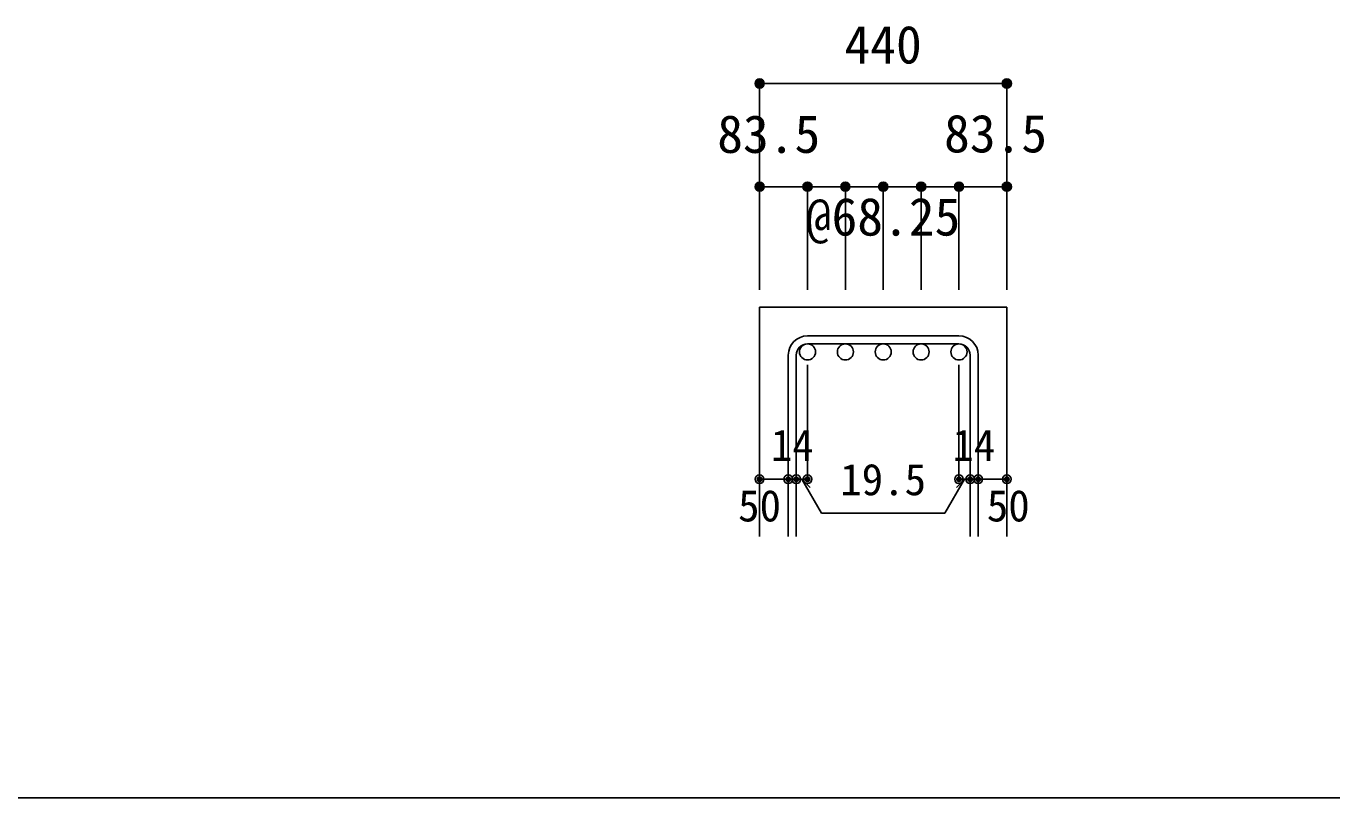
# Model space of a CAD drawing. Units: millimetres at full size, sheet at 1:30; details may follow other scales. Extents: x -5973 to 5954, y -4195 to 4201.
# Drawn here: x -942 to 1334, y 3 to 1348 of the extents above; entities that cross this region are included whole.
import ezdxf
from ezdxf.enums import TextEntityAlignment as Align

# ---------------------------------------------------------------- set-up
doc = ezdxf.new("R2010")
doc.units = ezdxf.units.MM
doc.header["$LTSCALE"] = 30
doc.header["$PDMODE"] = 32
doc.header["$PDSIZE"] = 15
for name, color, linetype in [('0-1_躯体線', 2, 'Continuous'), ('0-5_基礎梁筋', 7, 'Continuous'), ('0-6_スタラップ筋', 7, 'Continuous'), ('0-D_寸法', 4, 'Continuous'), ('F-0_枠', 6, 'Continuous')]:
    doc.layers.add(name, color=color, linetype=linetype)
doc.styles.add('ＭＳ ゴシック', font='')
doc.styles.get('ＭＳ ゴシック').set_extended_font_data('MS Gothic')

msp = doc.modelspace()

# ---------------------------------------------------------------- linework, layer by layer
at = {"layer": '0-1_躯体線'}
for p, q in [((336.94, 858.3), (767.94, 858.3)), ((336.94, 858.3), (336.94, 458.3)), ((767.94, 858.3), (767.94, 458.3))]:
    msp.add_line(p, q, dxfattribs=at)
at = {"layer": '0-5_基礎梁筋', "color": 3}
for centre in [(420.44, 780.3), (486.44, 780.3), (552.44, 780.3), (618.44, 780.3), (684.44, 780.3)]:
    msp.add_circle(centre, 14, dxfattribs=at)
at = {"layer": '0-6_スタラップ筋'}
for p, q in [((684.44, 808.3), (420.44, 808.3)), ((386.94, 774.8), (386.94, 458.3)), ((400.94, 774.8), (400.94, 458.3)), ((684.44, 794.3), (420.44, 794.3)), ((703.94, 774.8), (703.94, 458.3)), ((717.94, 774.8), (717.94, 458.3))]:
    msp.add_line(p, q, dxfattribs=at)
for centre, radius, start, end in [((420.44, 774.8), 33.5, 90, 180), ((684.44, 774.8), 33.5, 0, 90), ((420.44, 774.8), 19.5, 90, 180), ((684.44, 774.8), 19.5, 0, 90)]:
    msp.add_arc(centre, radius, start, end, dxfattribs=at)
at = {"layer": '0-D_寸法'}
for p, q in [((767.94, 1248.3), (336.94, 1248.3)), ((336.94, 1248.3), (767.94, 1248.3)), ((336.94, 1248.3), (336.94, 1068.3)), ((767.94, 1248.3), (767.94, 1068.3)), ((420.44, 1068.3), (336.94, 1068.3)), ((336.94, 1068.3), (336.94, 888.3)), ((552.44, 1068.3), (420.44, 1068.3)), ((420.44, 1068.3), (420.44, 888.3)), ((486.44, 1068.3), (486.44, 888.3)), ((684.44, 1068.3), (552.44, 1068.3)), ((552.44, 1068.3), (552.44, 888.3)), ((618.44, 1068.3), (618.44, 888.3)), ((767.94, 1068.3), (684.44, 1068.3)), ((684.44, 1068.3), (684.44, 888.3)), ((767.94, 1068.3), (767.94, 888.3)), ((420.44, 558.3), (420.44, 757.63)), ((684.44, 558.3), (684.44, 757.63)), ((336.94, 558.3), (386.94, 558.3)), ((386.94, 558.3), (420.44, 558.3)), ((410.69, 558.3), (424.83, 544.16)), ((410.69, 558.3), (444.91, 499.02)), ((694.19, 558.3), (659.96, 499.02)), ((694.19, 558.3), (680.04, 544.16)), ((684.44, 558.3), (767.94, 558.3)), ((703.94, 558.3), (717.94, 558.3)), ((444.91, 499.02), (659.96, 499.02))]:
    msp.add_line(p, q, dxfattribs=at)
msp.add_lwpolyline([(767.94, 1248.3), (767.94, 1068.3), (767.94, 888.3)], dxfattribs=at)
for centre, radius in [((336.94, 1248.3), 8), ((336.94, 1248.3), 7.2), ((336.94, 1248.3), 6.4), ((336.94, 1248.3), 5.6), ((336.94, 1248.3), 4.8), ((336.94, 1248.3), 4), ((767.94, 1248.3), 8), ((767.94, 1248.3), 7.2), ((767.94, 1248.3), 6.4), ((767.94, 1248.3), 5.6), ((767.94, 1248.3), 4.8), ((767.94, 1248.3), 4), ((336.94, 1248.3), 3.2), ((336.94, 1248.3), 2.4), ((336.94, 1248.3), 1.6), ((336.94, 1248.3), 0.8), ((767.94, 1248.3), 3.2), ((767.94, 1248.3), 2.4), ((767.94, 1248.3), 1.6), ((767.94, 1248.3), 0.8), ((336.94, 1068.3), 8), ((336.94, 1068.3), 7.2), ((336.94, 1068.3), 6.4), ((336.94, 1068.3), 5.6), ((336.94, 1068.3), 4.8), ((336.94, 1068.3), 4), ((336.94, 1068.3), 3.2), ((336.94, 1068.3), 2.4), ((336.94, 1068.3), 1.6), ((420.44, 1068.3), 8), ((420.44, 1068.3), 7.2), ((420.44, 1068.3), 6.4), ((420.44, 1068.3), 5.6), ((420.44, 1068.3), 4.8), ((420.44, 1068.3), 4), ((420.44, 1068.3), 3.2), ((420.44, 1068.3), 2.4), ((420.44, 1068.3), 1.6), ((486.44, 1068.3), 8), ((486.44, 1068.3), 7.2), ((486.44, 1068.3), 6.4), ((486.44, 1068.3), 5.6), ((486.44, 1068.3), 4.8), ((486.44, 1068.3), 4), ((486.44, 1068.3), 3.2), ((486.44, 1068.3), 2.4), ((486.44, 1068.3), 1.6), ((552.44, 1068.3), 8), ((552.44, 1068.3), 7.2), ((552.44, 1068.3), 6.4), ((552.44, 1068.3), 5.6), ((552.44, 1068.3), 4.8), ((552.44, 1068.3), 4), ((552.44, 1068.3), 3.2), ((552.44, 1068.3), 2.4), ((552.44, 1068.3), 1.6), ((618.44, 1068.3), 8), ((618.44, 1068.3), 7.2), ((618.44, 1068.3), 6.4), ((618.44, 1068.3), 5.6), ((618.44, 1068.3), 4.8), ((618.44, 1068.3), 4), ((618.44, 1068.3), 3.2), ((618.44, 1068.3), 2.4), ((618.44, 1068.3), 1.6), ((684.44, 1068.3), 8), ((684.44, 1068.3), 7.2), ((684.44, 1068.3), 6.4), ((684.44, 1068.3), 5.6), ((684.44, 1068.3), 4.8), ((684.44, 1068.3), 4), ((684.44, 1068.3), 3.2), ((684.44, 1068.3), 2.4), ((684.44, 1068.3), 1.6), ((767.94, 1068.3), 8), ((767.94, 1068.3), 7.2), ((767.94, 1068.3), 6.4), ((767.94, 1068.3), 5.6), ((767.94, 1068.3), 4.8), ((767.94, 1068.3), 4), ((767.94, 1068.3), 3.2), ((767.94, 1068.3), 2.4), ((767.94, 1068.3), 1.6), ((336.94, 1068.3), 0.8), ((420.44, 1068.3), 0.8), ((486.44, 1068.3), 0.8), ((552.44, 1068.3), 0.8), ((618.44, 1068.3), 0.8), ((684.44, 1068.3), 0.8), ((767.94, 1068.3), 0.8), ((336.94, 558.3), 4), ((336.94, 558.3), 3.6), ((336.94, 558.3), 3.2), ((336.94, 558.3), 2.8), ((336.94, 558.3), 2.4), ((336.94, 558.3), 2), ((336.94, 558.3), 1.6), ((336.94, 558.3), 1.2), ((336.94, 558.3), 0.8), ((336.94, 558.3), 0.4), ((386.94, 558.3), 4), ((386.94, 558.3), 3.6), ((386.94, 558.3), 3.2), ((386.94, 558.3), 2.8), ((386.94, 558.3), 2.4), ((386.94, 558.3), 2), ((386.94, 558.3), 1.6), ((386.94, 558.3), 1.2), ((386.94, 558.3), 0.8), ((386.94, 558.3), 0.4), ((400.94, 558.3), 4), ((400.94, 558.3), 3.6), ((400.94, 558.3), 3.2), ((400.94, 558.3), 2.8), ((400.94, 558.3), 2.4), ((400.94, 558.3), 2), ((400.94, 558.3), 1.6), ((400.94, 558.3), 1.2), ((400.94, 558.3), 0.8), ((400.94, 558.3), 0.4), ((420.44, 558.3), 4), ((420.44, 558.3), 3.6), ((420.44, 558.3), 3.2), ((420.44, 558.3), 2.8), ((420.44, 558.3), 2.4), ((420.44, 558.3), 2), ((420.44, 558.3), 1.6), ((420.44, 558.3), 1.2), ((420.44, 558.3), 0.8), ((420.44, 558.3), 0.4), ((684.44, 558.3), 4), ((684.44, 558.3), 3.6), ((684.44, 558.3), 3.2), ((684.44, 558.3), 2.8), ((684.44, 558.3), 2.4), ((684.44, 558.3), 2), ((684.44, 558.3), 1.6), ((684.44, 558.3), 1.2), ((684.44, 558.3), 0.8), ((684.44, 558.3), 0.4), ((703.94, 558.3), 4), ((703.94, 558.3), 3.6), ((703.94, 558.3), 3.2), ((703.94, 558.3), 2.8), ((703.94, 558.3), 2.4), ((703.94, 558.3), 2), ((703.94, 558.3), 1.6), ((703.94, 558.3), 1.2), ((703.94, 558.3), 0.8), ((703.94, 558.3), 0.4), ((717.94, 558.3), 4), ((717.94, 558.3), 3.6), ((717.94, 558.3), 3.2), ((717.94, 558.3), 2.8), ((717.94, 558.3), 2.4), ((717.94, 558.3), 2), ((717.94, 558.3), 1.6), ((717.94, 558.3), 1.2), ((717.94, 558.3), 0.8), ((717.94, 558.3), 0.4), ((767.94, 558.3), 4), ((767.94, 558.3), 3.6), ((767.94, 558.3), 3.2), ((767.94, 558.3), 2.8), ((767.94, 558.3), 2.4), ((767.94, 558.3), 2), ((767.94, 558.3), 1.6), ((767.94, 558.3), 1.2), ((767.94, 558.3), 0.8), ((767.94, 558.3), 0.4)]:
    msp.add_circle(centre, radius, dxfattribs=at)
at = {"layer": '0-D_寸法', "color": 7}
for p in [(336.94, 1248.3), (767.94, 1248.3), (336.94, 1068.3), (420.44, 1068.3), (486.44, 1068.3), (552.44, 1068.3), (618.44, 1068.3), (684.44, 1068.3), (767.94, 1068.3), (336.94, 558.3), (386.94, 558.3), (400.94, 558.3), (420.44, 558.3), (684.44, 558.3), (703.94, 558.3), (717.94, 558.3), (767.94, 558.3)]:
    msp.add_point(p, dxfattribs=at)
at = {"layer": 'F-0_枠', "color": 2}
msp.add_line((3723.6, 2.95), (-5972.88, 2.95), dxfattribs=at)

# ---------------------------------------------------------------- texts
at = {"layer": '0-D_寸法', "style": 'ＭＳ ゴシック'}
for s, height, p in [('440', 65.98, (484.94, 1263.3)), ('83.5', 65.98, (263.13, 1107.45)), ('83.5', 65.98, (658.44, 1108.3)), ('@68.25', 65.98, (417.44, 963.3)), ('14', 54.99, (356.4, 573.75)), ('14', 54.99, (672.98, 573.75)), ('19.5', 54.99, (477.44, 514.02)), ('50', 54.99, (299.44, 468.3)), ('50', 54.99, (732.94, 468.3))]:
    msp.add_text(s, height=height, dxfattribs=at).set_placement(p, align=Align.BOTTOM_LEFT)

doc.saveas('drawing.dxf')
